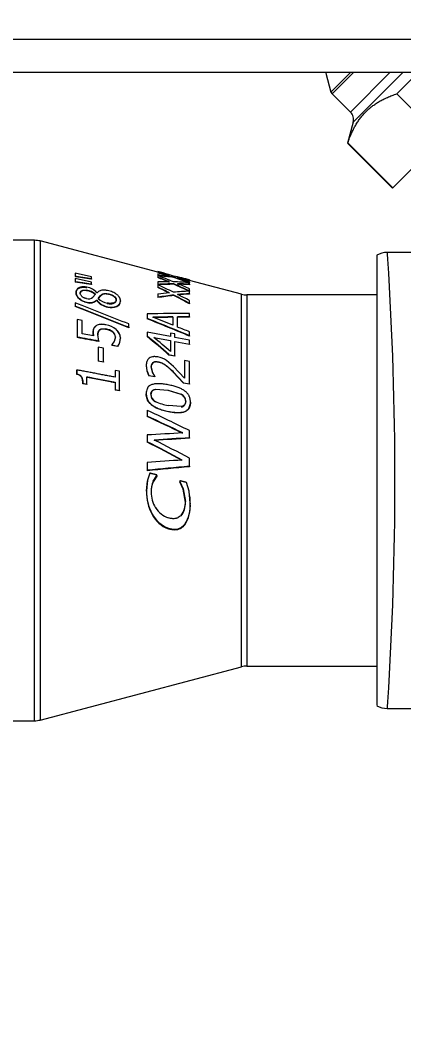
# Model space of a CAD drawing. Header units: millimetres. Extents: x 113490 to 142599, y -20467 to 115.
# Drawn here: x 138211.4 to 138247.5, y -7500 to -7404.6 of the extents above; entities that cross this region are included whole.
import ezdxf

# ---------------------------------------------------------------- set-up
doc = ezdxf.new("R2010")
doc.units = ezdxf.units.MM
doc.layers.add('DV2_0', color=7, linetype='Continuous')
doc.styles.get("Standard").update_dxf_attribs({"font": 'msyh.ttf'})
doc.dimstyles.new('ISO-25', dxfattribs={"dimtxt": 2.5, "dimasz": 2.5, "dimexe": 1.25, "dimexo": 0.625, "dimtad": 1, "dimtxsty": 'Standard', "dimcen": 2.5, "dimadec": 0, "dimazin": 0, "dimtfac": 1, "dimtmove": 0, "dimatfit": 3, "dimfxl": 1, "dimarcsym": 0})

# ---------------------------------------------------------------- blocks, each defined once
blk = doc.blocks.new('*D16')
at = {"color": 0, "lineweight": -2}
for p, q in [((137075.037, -7126.863), (137075.037, -8732.78)), ((139355.037, -7126.863), (139355.037, -8732.78)), ((137135.037, -8702.78), (139295.037, -8702.78))]:
    blk.add_line(p, q, dxfattribs=at)
at = {"color": 0}
for points in [[(137135.037, -8692.78), (137135.037, -8712.78), (137075.037, -8702.78)], [(139295.037, -8692.78), (139295.037, -8712.78), (139355.037, -8702.78)]]:
    blk.add_solid(points, dxfattribs=at)
at = {"layer": 'Defpoints', "color": 0}
for p in [(137075.037, -7125.863), (139355.037, -7125.863), (139355.037, -8702.78)]:
    blk.add_point(p, dxfattribs=at)
at = {"color": 0, "insert": (138215.037, -8656.941), "char_height": 50, "attachment_point": 5}
blk.add_mtext('2270', dxfattribs=at)

msp = doc.modelspace()

# ---------------------------------------------------------------- linework, layer by layer
at = {"layer": 'DV2_0', "color": 7, "linetype": 'Continuous', "lineweight": 15}
for p, q in [((137216.027, -7406.37), (139214.027, -7406.37)), ((137773.252, -7409.47), (138305.252, -7409.47)), ((138240.304, -7409.47), (138240.204, -7409.569)), ((138240.204, -7409.569), (138240.683, -7411.354)), ((138240.683, -7411.354), (138242.567, -7409.47)), ((138240.79, -7411.508), (138242.828, -7409.47)), ((138246.901, -7411.498), (138248.233, -7410.166)), ((138240.683, -7411.354), (138240.79, -7411.508)), ((138240.79, -7411.508), (138242.514, -7413.231)), ((138251.144, -7415.741), (138246.901, -7411.498)), ((138242.773, -7414.197), (138242.25, -7416.149)), ((138251.144, -7415.741), (138246.521, -7420.365)), ((138242.278, -7416.121), (138242.25, -7416.149)), ((138242.25, -7416.149), (138246.493, -7420.392)), ((138246.521, -7420.365), (138242.278, -7416.121)), ((138246.493, -7420.392), (138246.521, -7420.365)), ((138212.74, -7425.32), (138187.999, -7425.32)), ((138224.343, -7428.316), (138213.25, -7425.386)), ((138249.947, -7426.47), (138245.965, -7426.47)), ((138218.117, -7428.777), (138216.561, -7428.418)), ((138216.561, -7428.418), (138216.561, -7428.698)), ((138216.561, -7428.698), (138216.561, -7428.736)), ((138216.561, -7428.909), (138216.561, -7429.211)), ((138218.117, -7429.267), (138216.561, -7428.909)), ((138216.561, -7429.211), (138216.561, -7429.248)), ((138218.117, -7428.943), (138218.117, -7428.777)), ((138218.117, -7428.943), (138218.117, -7428.982)), ((138224.343, -7428.265), (138224.343, -7428.267)), ((138224.343, -7428.267), (138224.343, -7428.296)), ((138224.343, -7428.296), (138224.343, -7428.345)), ((138224.343, -7428.497), (138224.343, -7428.629)), ((138224.343, -7428.629), (138224.343, -7428.643)), ((138224.343, -7428.643), (138224.343, -7428.789)), ((138224.343, -7428.789), (138224.343, -7428.832)), ((138225.857, -7428.782), (138225.857, -7428.829)), ((138227.345, -7429.057), (138226.959, -7428.955)), ((138227.345, -7429.061), (138227.345, -7429.112)), ((138232.248, -7430.403), (138227.345, -7429.108)), ((138227.345, -7429.31), (138227.345, -7429.206)), ((138218.117, -7429.448), (138218.117, -7429.267)), ((138218.117, -7429.448), (138218.117, -7429.485)), ((138224.343, -7429.249), (138224.343, -7429.477)), ((138224.343, -7429.477), (138224.343, -7429.501)), ((138224.343, -7429.501), (138224.343, -7429.73)), ((138224.343, -7429.73), (138224.343, -7429.769)), ((138225.857, -7429.428), (138225.857, -7429.47)), ((138227.345, -7429.31), (138227.345, -7429.321)), ((138227.345, -7429.462), (138227.345, -7429.321)), ((138227.345, -7429.462), (138227.345, -7429.505)), ((138227.345, -7430.096), (138227.345, -7429.895)), ((138227.345, -7430.096), (138227.345, -7430.115)), ((138227.345, -7430.353), (138227.345, -7430.115)), ((138216.649, -7430.233), (138216.649, -7430.27)), ((138218.474, -7430.413), (138218.224, -7430.697)), ((138218.587, -7430.969), (138218.603, -7430.972)), ((138218.587, -7430.969), (138218.587, -7431.005)), ((138218.603, -7431.008), (138218.587, -7431.005)), ((138218.603, -7430.972), (138218.603, -7431.008)), ((138218.626, -7430.263), (138218.61, -7430.26)), ((138218.74, -7430.805), (138218.989, -7430.508)), ((138218.989, -7430.545), (138218.74, -7430.841)), ((138218.989, -7430.508), (138218.989, -7430.545)), ((138220.83, -7431.017), (138220.83, -7431.054)), ((138224.343, -7430.384), (138224.343, -7430.687)), ((138224.343, -7430.687), (138224.343, -7430.725)), ((138225.857, -7430.489), (138225.857, -7430.527)), ((138227.345, -7430.353), (138227.345, -7430.393)), ((138227.345, -7431.272), (138227.345, -7430.996)), ((138244.999, -7430.47), (138232.759, -7430.47)), ((138216.561, -7431.232), (138216.561, -7431.532)), ((138216.561, -7431.532), (138216.561, -7431.568)), ((138227.345, -7431.272), (138227.345, -7431.309)), ((138217.21, -7432.888), (138216.74, -7432.802)), ((138216.74, -7432.802), (138216.74, -7434.45)), ((138217.21, -7434.136), (138217.21, -7432.888)), ((138223.345, -7432.264), (138223.345, -7432.68)), ((138223.345, -7432.68), (138223.345, -7432.716)), ((138225.773, -7432.544), (138225.773, -7433.325)), ((138226.227, -7433.505), (138226.227, -7432.54)), ((138227.345, -7432.533), (138227.345, -7432.209)), ((138227.345, -7432.533), (138227.345, -7432.569)), ((138218.889, -7433.743), (138218.889, -7433.779)), ((138220.117, -7433.952), (138220.117, -7433.988)), ((138221.608, -7433.526), (138221.608, -7433.208)), ((138221.608, -7433.526), (138221.608, -7433.562)), ((138227.345, -7434.32), (138227.345, -7433.953)), ((138216.74, -7434.45), (138216.74, -7434.486)), ((138218.276, -7434.333), (138217.21, -7434.136)), ((138218.254, -7434.051), (138218.254, -7434.087)), ((138218.254, -7434.051), (138218.277, -7434.333)), ((138218.274, -7434.332), (138218.254, -7434.087)), ((138218.801, -7434.831), (138218.704, -7434.2)), ((138218.801, -7434.831), (138218.801, -7434.868)), ((138220.244, -7434.86), (138220.03, -7435.159)), ((138220.36, -7434.43), (138220.244, -7434.86)), ((138220.824, -7434.523), (138220.824, -7434.559)), ((138225.54, -7434.401), (138223.345, -7433.996)), ((138223.345, -7433.996), (138223.345, -7434.353)), ((138223.345, -7434.353), (138223.345, -7434.389)), ((138223.977, -7434.486), (138225.54, -7434.774)), ((138225.54, -7434.81), (138223.977, -7434.522)), ((138225.971, -7434.144), (138225.54, -7434.064)), ((138225.54, -7434.064), (138225.54, -7434.401)), ((138225.54, -7434.774), (138225.54, -7435.792)), ((138225.971, -7434.48), (138225.971, -7434.144)), ((138227.345, -7434.733), (138225.971, -7434.48)), ((138225.971, -7434.853), (138227.345, -7435.106)), ((138225.971, -7436.205), (138225.971, -7434.853)), ((138227.345, -7435.142), (138225.971, -7434.889)), ((138227.345, -7434.32), (138227.345, -7434.357)), ((138227.345, -7435.106), (138227.345, -7434.733)), ((138219.232, -7435.503), (138218.746, -7435.413)), ((138218.746, -7435.413), (138218.746, -7436.683)), ((138219.232, -7436.774), (138219.232, -7435.503)), ((138220.03, -7435.159), (138220.03, -7435.19)), ((138220.03, -7435.19), (138220.597, -7435.295)), ((138220.03, -7435.19), (138220.03, -7435.226)), ((138220.597, -7435.331), (138220.03, -7435.226)), ((138220.597, -7435.295), (138220.597, -7435.331)), ((138227.345, -7435.106), (138227.345, -7435.142)), ((138218.746, -7436.683), (138219.232, -7436.774)), ((138218.746, -7436.683), (138218.746, -7436.72)), ((138219.232, -7436.811), (138218.746, -7436.72)), ((138219.232, -7436.774), (138219.232, -7436.811)), ((138225.844, -7437.213), (138225.16, -7436.64)), ((138225.407, -7436.1), (138225.407, -7436.136)), ((138225.407, -7436.1), (138225.971, -7436.205)), ((138225.971, -7436.241), (138225.407, -7436.136)), ((138225.971, -7436.205), (138225.971, -7436.241)), ((138227.345, -7436.741), (138226.882, -7436.655)), ((138226.882, -7436.655), (138226.882, -7438.323)), ((138227.345, -7438.863), (138227.345, -7436.741)), ((138216.727, -7437.54), (138216.727, -7437.921)), ((138216.727, -7437.959), (138216.727, -7437.578)), ((138220.74, -7437.664), (138220.331, -7437.587)), ((138220.331, -7437.587), (138220.331, -7438.23)), ((138220.74, -7439.482), (138220.74, -7437.664)), ((138223.261, -7437.112), (138223.261, -7437.149)), ((138223.851, -7437.749), (138223.724, -7437.232)), ((138223.724, -7437.269), (138223.851, -7437.787)), ((138224.071, -7438.137), (138223.851, -7437.749)), ((138225.815, -7437.715), (138226.778, -7438.755)), ((138226.778, -7438.792), (138225.815, -7437.752)), ((138226.882, -7438.323), (138225.844, -7437.213)), ((138216.727, -7437.921), (138216.727, -7437.959)), ((138217.65, -7438.878), (138217.65, -7438.192)), ((138220.331, -7438.71), (138220.331, -7439.402)), ((138223.501, -7438.054), (138224.071, -7438.163)), ((138223.501, -7438.054), (138223.501, -7438.092)), ((138224.071, -7438.2), (138223.501, -7438.092)), ((138224.071, -7438.163), (138224.071, -7438.137)), ((138224.071, -7438.163), (138224.071, -7438.2)), ((138217.284, -7438.807), (138217.65, -7438.878)), ((138217.284, -7438.807), (138217.284, -7438.845)), ((138217.65, -7438.917), (138217.284, -7438.845)), ((138217.65, -7438.878), (138217.65, -7438.917)), ((138220.331, -7439.402), (138220.74, -7439.482)), ((138220.331, -7439.402), (138220.331, -7439.441)), ((138220.74, -7439.521), (138220.331, -7439.441)), ((138220.74, -7439.482), (138220.74, -7439.521)), ((138224.123, -7439.36), (138225.345, -7439.459)), ((138225.345, -7439.459), (138226.564, -7439.831)), ((138226.564, -7439.87), (138225.345, -7439.497)), ((138226.778, -7438.755), (138227.345, -7438.863)), ((138226.778, -7438.755), (138226.778, -7438.792)), ((138227.345, -7438.9), (138226.778, -7438.792)), ((138227.345, -7438.863), (138227.345, -7438.9)), ((138223.264, -7439.755), (138223.264, -7439.794)), ((138226.564, -7439.831), (138226.564, -7439.87)), ((138227.429, -7440.574), (138227.429, -7440.613)), ((138223.345, -7441.353), (138223.345, -7441.903)), ((138226.554, -7440.999), (138225.348, -7440.896)), ((138223.345, -7441.903), (138223.345, -7441.943)), ((138227.345, -7443.941), (138227.345, -7443.264)), ((138223.345, -7443.677), (138223.345, -7444.308)), ((138223.345, -7444.308), (138223.345, -7444.351)), ((138227.345, -7443.941), (138227.345, -7443.983)), ((138223.345, -7446.282), (138223.345, -7447)), ((138227.345, -7446.626), (138227.345, -7445.87)), ((138223.345, -7447), (138223.345, -7447.048)), ((138223.611, -7447.283), (138223.377, -7447.953)), ((138227.345, -7446.626), (138227.345, -7446.674)), ((138223.377, -7447.953), (138223.274, -7448.93)), ((138223.274, -7448.983), (138223.377, -7448.003)), ((138223.919, -7448.038), (138224.253, -7447.5)), ((138224.253, -7447.549), (138223.919, -7448.088)), ((138224.253, -7447.5), (138224.253, -7447.443)), ((138224.253, -7447.5), (138224.253, -7447.549)), ((138226.437, -7447.997), (138226.437, -7448.052)), ((138226.437, -7448.052), (138226.758, -7448.742)), ((138226.437, -7448.052), (138226.437, -7448.102)), ((138226.758, -7448.794), (138226.437, -7448.102)), ((138227.3, -7448.987), (138227.073, -7448.162)), ((138223.274, -7448.93), (138223.274, -7448.983)), ((138226.758, -7448.742), (138226.956, -7449.96)), ((138226.758, -7448.742), (138226.758, -7448.794)), ((138226.956, -7450.016), (138226.758, -7448.794)), ((138227.416, -7450.103), (138227.3, -7448.987)), ((138227.416, -7450.103), (138227.416, -7450.16)), ((138223.825, -7451.105), (138223.825, -7451.166)), ((138226.891, -7452.084), (138226.891, -7452.15)), ((138213.25, -7470.553), (138232.248, -7465.536)), ((138232.759, -7465.47), (138244.999, -7465.47)), ((138245.965, -7469.47), (138253.763, -7469.47)), ((138187.999, -7470.62), (138212.74, -7470.62))]:
    msp.add_line(p, q, dxfattribs=at)
at = {"layer": 'DV2_0', "color": 7, "linetype": 'Continuous', "lineweight": 20}
for p, q in [((138242.514, -7413.231), (138246.276, -7409.47)), ((138242.773, -7414.197), (138247.501, -7409.47)), ((138212.74, -7470.62), (138212.74, -7425.32)), ((138213.25, -7425.386), (138213.25, -7470.553)), ((138217.673, -7430.036), (138217.673, -7430.073)), ((138219.676, -7430.372), (138219.676, -7430.409)), ((138232.248, -7465.536), (138232.248, -7430.403)), ((138232.759, -7430.47), (138232.759, -7465.47)), ((138217.702, -7431.162), (138217.702, -7431.198)), ((138219.634, -7431.582), (138219.634, -7431.618)), ((138220.487, -7431.527), (138220.487, -7431.563)), ((138219.466, -7433.682), (138219.466, -7433.718)), ((138224.389, -7436.775), (138224.389, -7436.812)), ((138223.886, -7436.847), (138223.886, -7436.884)), ((138225.815, -7437.715), (138225.815, -7437.752)), ((138224.123, -7439.36), (138224.123, -7439.398)), ((138225.345, -7439.459), (138225.345, -7439.497)), ((138225.348, -7441.453), (138225.348, -7441.493)), ((138223.919, -7448.038), (138223.919, -7448.088)), ((138225.348, -7452.463), (138225.348, -7452.53))]:
    msp.add_line(p, q, dxfattribs=at)
at = {"layer": 'DV2_0', "color": 7, "linetype": 'Continuous', "lineweight": 15}
for centre, radius, start, end in [((138241.807, -7413.938), 1, 345, 45), ((138212.74, -7427.32), 2, 75.20583, 90), ((138246.003, -7428.482), 2.013, 90.08036, 119.9254), ((137920.738, -7447.97), 325.973, 3.66854, 3.78177), ((138217.417, -7431.321), 1.597, 41.64001, 80.99098), ((138217.477, -7431.49), 1.467, 47.19274, 82.30775), ((138217.48, -7431.52), 1.46, 47.10905, 82.40701), ((138217.816, -7430.195), 0.647, 254.31677, 309.18749), ((138217.965, -7430.241), 0.958, 254.09617, 310.5249), ((138217.965, -7430.279), 0.957, 254.04553, 310.55672), ((138219.877, -7429.995), 1.605, 217.48459, 261.29813), ((138219.881, -7430.024), 1.613, 217.60154, 261.19433), ((138219.824, -7429.731), 1.526, 224.7194, 261.39396), ((138220.287, -7431.021), 0.544, 291.58899, 0.43244), ((138220.291, -7431.06), 0.54, 291.29656, 0.69371), ((138232.759, -7428.47), 2, 255.20583, 270), ((138219.969, -7430.139), 1.481, 256.933, 290.46367), ((138219.97, -7430.195), 1.463, 256.71163, 290.67295), ((138219.263, -7435.091), 1.424, 53.1187, 81.7998), ((138219.265, -7435.122), 1.418, 53.05857, 81.85839), ((138219.138, -7435.315), 2.054, 50.94803, 80.72276), ((138219.739, -7434.446), 0.622, 1.48703, 52.49285), ((138219.775, -7434.538), 1.049, 0.85583, 51.24863), ((138219.771, -7434.577), 1.053, 0.96815, 51.1326), ((130032.267, -51653.718), 44970.315, 79.511215, 79.5138862), ((130091.778, -51331.18), 44642.298, 79.5109508, 79.5136417), ((138219.739, -7434.482), 0.621, 1.44548, 52.52977), ((138219.433, -7434.533), 1.391, 326.8085, 0.44715), ((138219.412, -7434.564), 1.412, 327.0642, 0.1979), ((138223.987, -7438.422), 2.134, 56.6339, 79.93512), ((138225.668, -7437.001), 2.409, 182.63825, 205.92341), ((138225.72, -7437.025), 2.463, 182.88256, 205.66597), ((138224.185, -7437.199), 0.462, 130.28781, 184.10814), ((138224.187, -7437.237), 0.464, 130.42318, 183.99118), ((138224.455, -7439.841), 0.746, 180.09081, 244.18258), ((138225.922, -7436.938), 3.999, 243.3646, 261.74737), ((138226.269, -7440.484), 0.716, 359.77707, 65.70243), ((138142.654, -7615.391), 191.833, 63.80163, 65.12571), ((138142.986, -7616.771), 192.449, 64.21522, 65.31942), ((138143.435, -7615.684), 191.237, 64.18918, 65.30058), ((138162.187, -7565.545), 135.789, 61.65313, 63.23143), ((138162.61, -7564.593), 134.71, 61.60968, 63.20116), ((138161.94, -7568.748), 139.2, 61.97437, 63.51131), ((138226.247, -7449.002), 2.52, 157.49642, 181.26353), ((138226.259, -7449.055), 2.532, 157.55236, 181.26372), ((138227.706, -7448.965), 4.432, 179.55251, 208.87821), ((138227.734, -7449.018), 4.46, 179.54928, 208.78682), ((138226.628, -7449.042), 2.9, 180.31149, 210.90324), ((138222.752, -7450.08), 4.665, 359.01908, 12.88061), ((138225.015, -7450.065), 1.944, 322.51308, 3.0863), ((138225.006, -7450.123), 1.953, 322.59825, 3.13048), ((138224.192, -7450.308), 3.231, 326.66424, 3.64028), ((138224.118, -7450.354), 3.304, 327.0736, 3.35707), ((138226.311, -7449.849), 2.786, 206.81227, 249.78219), ((138226.04, -7449.375), 2.225, 211.30174, 251.879), ((138226.316, -7449.917), 2.787, 206.62463, 249.67742), ((138232.759, -7467.47), 2, 90, 104.79417), ((138246.003, -7467.457), 2.013, 240.0746, 269.91964), ((137920.738, -7447.97), 325.973, 356.21823, 356.33159), ((138212.74, -7468.62), 2, 270, 284.79417)]:
    msp.add_arc(centre, radius, start, end, dxfattribs=at)
at = {"layer": 'DV2_0', "color": 7, "linetype": 'Continuous', "lineweight": 20}
msp.add_arc((137920.738, -7447.97), 325.973, 356.33159, 3.66854, dxfattribs=at)
at = {"layer": 'DV2_0', "color": 7, "linetype": 'Continuous', "lineweight": 15}
for centre, major_axis, ratio, start_param, end_param in [((138187.013, -7456.188), (42.605, 24.453), 0.34191, 0.29493, 0.342149), ((138235.104, -7443.396), (-23.662, 14.036), 0.347469, -0.973339, -0.905934), ((138234.147, -7443.088), (-25.35, 14.067), 0.335967, -1.042957, -0.996495), ((138234.184, -7443.106), (-25.259, 14.017), 0.335967, -1.040144, -0.993463), ((138187.682, -7456.537), (44.56, 24.022), 0.330668, 0.406852, 0.450297), ((138191.72, -7455.843), (40.813, 23.425), 0.34191, 0.41427, 0.475341), ((138230.551, -7443.07), (-25.349, 15.036), 0.347469, -1.183893, -1.125327), ((138191.755, -7455.826), (40.726, 23.374), 0.34191, 0.412635, 0.473963), ((138229.273, -7442.721), (-27.256, 15.125), 0.335967, -1.248572, -1.207724), ((138229.31, -7442.739), (-27.165, 15.075), 0.335967, -1.246761, -1.205764), ((138190.582, -7455.935), (41.297, 23.666), 0.341651, 0.314842, 0.384757), ((138234.146, -7443.337), (-23.968, 14.253), 0.347882, -1.085213, -1.021297), ((138234.179, -7443.353), (-23.883, 14.203), 0.347882, -1.082799, -1.018603), ((138188.364, -7456.521), (44.485, 23.85), 0.329643, 0.354916, 0.402415), ((138234.986, -7443.152), (-25.021, 13.885), 0.335976, -1.08154, -1.034714), ((138188.404, -7456.503), (44.391, 23.8), 0.329643, 0.352998, 0.400738), ((138192.707, -7456.151), (42.548, 22.937), 0.330668, 0.534338, 0.573136), ((138196.427, -7455.497), (39.022, 22.396), 0.34191, 0.543823, 0.598793), ((138196.461, -7455.48), (38.934, 22.346), 0.34191, 0.542642, 0.597798), ((138225.999, -7442.744), (-27.036, 16.037), 0.347469, -1.361237, -1.307537), ((138224.4, -7442.354), (-29.163, 16.183), 0.335967, -1.422291, -1.384586), ((138224.436, -7442.372), (-29.072, 16.132), 0.335967, -1.421157, -1.383335), ((138195.296, -7455.589), (39.5, 22.637), 0.341651, 0.456394, 0.516486), ((138200.01, -7455.242), (37.704, 21.608), 0.341651, 0.585847, 0.640663), ((138229.605, -7443.012), (-25.647, 15.251), 0.347882, -1.280394, -1.223199), ((138229.638, -7443.028), (-25.563, 15.201), 0.347882, -1.278855, -1.221461), ((138230.113, -7442.785), (-26.927, 14.943), 0.335976, -1.285244, -1.24375), ((138193.419, -7456.13), (42.452, 22.76), 0.329643, 0.489999, 0.531331), ((138193.458, -7456.112), (42.358, 22.71), 0.329643, 0.488629, 0.530118), ((138197.732, -7455.764), (40.536, 21.852), 0.330668, 0.655516, 0.691669), ((138201.133, -7455.151), (37.231, 21.368), 0.34191, 0.667275, 0.718759), ((138201.168, -7455.135), (37.143, 21.318), 0.34191, 0.666453, 0.71809), ((138225.064, -7442.687), (-27.326, 16.25), 0.347882, -1.448628, -1.395222), ((138225.097, -7442.704), (-27.242, 16.2), 0.347882, -1.447707, -1.394139), ((138198.474, -7455.739), (40.419, 21.67), 0.329643, 0.6157, 0.653661), ((138198.513, -7455.721), (40.324, 21.619), 0.329643, 0.614727, 0.65281), ((138225.239, -7442.418), (-28.833, 16.001), 0.335976, -1.458317, -1.419801), ((138026.458, -7404.055), (231.927, -52.207), 0.108071, 0.595652, 0.634706), ((138014.921, -7402.005), (242.754, -54.398), 0.10648, 0.576413, 0.614826), ((138015.452, -7402.123), (242.132, -54.258), 0.10648, 0.576431, 0.614939), ((138082.799, -7480.025), (169.245, 41.734), 0.137889, 0.514004, 0.557787), ((138118.571, -7421.219), (141.236, -34.827), 0.137889, 0.726399, 0.769624), ((138118.883, -7421.295), (140.839, -34.729), 0.137889, 0.72646, 0.769801), ((138067.391, -7483.184), (185.944, 44.599), 0.129211, 0.521236, 0.540242), ((138103.477, -7418.086), (157.797, -37.63), 0.127369, 0.714974, 0.733627), ((138067.747, -7483.1), (185.501, 44.493), 0.129211, 0.521017, 0.540075), ((138055.82, -7485.411), (197.713, 46.772), 0.12478, 0.491804, 0.503047), ((138056.204, -7485.322), (197.242, 46.66), 0.12478, 0.491547, 0.502821), ((138098.044, -7417.03), (163.378, -38.649), 0.12478, 0.687734, 0.698839), ((138215.088, -7443.139), (24.391, -19.502), 0.385035, 1.453216, 1.539984), ((138215.108, -7443.151), (24.328, -19.452), 0.385035, 1.452934, 1.539932), ((138215.614, -7443.13), (24.462, -19.34), 0.384077, 1.466879, 1.532341), ((138031.329, -8349.852), (1202.339, 401.872), 0.678116, 1.188764, 1.19152), ((138050.868, -8298.272), (1130.224, 386.577), 0.677321, 1.190437, 1.193331), ((138050.883, -8299.545), (1131.789, 387.184), 0.677354, 1.190613, 1.193503), ((137995.485, -8664.801), (1617.01, 546.751), 0.677658, 1.205743, 1.207761), ((138064.738, -8404.184), (1263.258, 449.94), 0.675693, 1.209148, 1.21225), ((138064.757, -8406.524), (1266.305, 451.048), 0.675703, 1.209451, 1.212546)]:
    msp.add_ellipse(centre, major_axis=major_axis, ratio=ratio, start_param=start_param, end_param=end_param, dxfattribs=at)
msp.add_rational_spline([(138242.278, -7416.121), (138243.426, -7412.646), (138246.901, -7411.498)], [1.05263157895, 1.16959064327, 1.05263157895], degree=2, dxfattribs=at)
for points, knots in [([(138244.999, -7426.738), (138244.999, -7426.742), (138244.999, -7426.749), (138244.999, -7426.774), (138244.999, -7426.81), (138244.999, -7426.859), (138244.999, -7426.921), (138244.999, -7426.997), (138244.999, -7427.088), (138244.999, -7427.196), (138245, -7427.32), (138245, -7427.463), (138245, -7427.624), (138244.999, -7427.805), (138244.999, -7428.007), (138244.999, -7428.231), (138244.999, -7428.655), (138244.999, -7429.354), (138244.999, -7430.44), (138245, -7431.695), (138245, -7433.487), (138245, -7435.911), (138245.001, -7438.983), (138245.001, -7442.07), (138245, -7445.071), (138244.999, -7448), (138245.001, -7450.939), (138245.001, -7453.967), (138245, -7457.048), (138244.999, -7460.086), (138244.999, -7462.456), (138245, -7464.208), (138245, -7465.45), (138244.999, -7466.558), (138244.999, -7467.332), (138245, -7467.849), (138245, -7468.175), (138245, -7468.451), (138245, -7468.68), (138245, -7468.864), (138245, -7469.007), (138244.999, -7469.109), (138244.999, -7469.176), (138244.999, -7469.193), (138244.999, -7469.201)], [0, 0, 0, 0, 0.00694, 0.014082, 0.021427, 0.028974, 0.036724, 0.044674, 0.052826, 0.061178, 0.06973, 0.078482, 0.087431, 0.096579, 0.105923, 0.115464, 0.125201, 0.156235, 0.18741, 0.218726, 0.250175, 0.30705, 0.360416, 0.410338, 0.456885, 0.500151, 0.544355, 0.591377, 0.6413, 0.694185, 0.750098, 0.780151, 0.810989, 0.84261, 0.875016, 0.890317, 0.905268, 0.919869, 0.934118, 0.948011, 0.961547, 0.974725, 0.987543, 1, 1, 1, 1]), ([(138217.667, -7429.744), (138217.555, -7429.723), (138217.447, -7429.71), (138217.242, -7429.709), (138217.151, -7429.719), (138217.008, -7429.755), (138216.959, -7429.774), (138216.824, -7429.839), (138216.754, -7429.902), (138216.666, -7430.055), (138216.649, -7430.141), (138216.649, -7430.233)], [0, 0, 0, 0, 0.153068, 0.153068, 0.301749, 0.301749, 0.411841, 0.411841, 0.709244, 0.709244, 1, 1, 1, 1]), ([(138216.649, -7430.27), (138216.65, -7430.244), (138216.651, -7430.194), (138216.665, -7430.124), (138216.686, -7430.06), (138216.717, -7430.001), (138216.756, -7429.948), (138216.804, -7429.902), (138216.861, -7429.86), (138216.927, -7429.825), (138217.018, -7429.789), (138217.14, -7429.758), (138217.301, -7429.744), (138217.478, -7429.75), (138217.603, -7429.77), (138217.667, -7429.781)], [0, 0, 0, 0, 0.072455, 0.141966, 0.208915, 0.273731, 0.336888, 0.3989, 0.460312, 0.521685, 0.583581, 0.688274, 0.790131, 0.892847, 1, 1, 1, 1]), ([(138217.044, -7430.309), (138217.045, -7430.291), (138217.046, -7430.256), (138217.059, -7430.208), (138217.078, -7430.165), (138217.106, -7430.127), (138217.148, -7430.09), (138217.211, -7430.055), (138217.318, -7430.022), (138217.472, -7430.006), (138217.605, -7430.026), (138217.673, -7430.036)], [0, 0, 0, 0, 0.086743, 0.168806, 0.247017, 0.322329, 0.395813, 0.50584, 0.619445, 0.806101, 1, 1, 1, 1]), ([(138217.673, -7430.073), (138217.645, -7430.068), (138217.59, -7430.058), (138217.511, -7430.051), (138217.436, -7430.05), (138217.365, -7430.055), (138217.289, -7430.068), (138217.211, -7430.092), (138217.125, -7430.14), (138217.056, -7430.222), (138217.048, -7430.303), (138217.044, -7430.346)], [0, 0, 0, 0, 0.079793, 0.156781, 0.232035, 0.306707, 0.381978, 0.495079, 0.604659, 0.791785, 1, 1, 1, 1]), ([(138219.625, -7430.061), (138219.588, -7430.055), (138219.518, -7430.042), (138219.415, -7430.029), (138219.318, -7430.022), (138219.197, -7430.02), (138219.055, -7430.032), (138218.895, -7430.077), (138218.747, -7430.152), (138218.668, -7430.225), (138218.626, -7430.263)], [0, 0, 0, 0, 0.081727, 0.159757, 0.234647, 0.307028, 0.45074, 0.601726, 0.790183, 1, 1, 1, 1]), ([(138220.83, -7431.017), (138220.83, -7430.993), (138220.828, -7430.946), (138220.815, -7430.876), (138220.793, -7430.807), (138220.762, -7430.739), (138220.723, -7430.673), (138220.675, -7430.608), (138220.612, -7430.538), (138220.533, -7430.464), (138220.446, -7430.396), (138220.364, -7430.341), (138220.255, -7430.275), (138220.092, -7430.195), (138219.863, -7430.113), (138219.706, -7430.079), (138219.625, -7430.061)], [0, 0, 0, 0, 0.062495, 0.122731, 0.181092, 0.237998, 0.293899, 0.349269, 0.404595, 0.476454, 0.548944, 0.595173, 0.640071, 0.756392, 0.874515, 1, 1, 1, 1]), ([(138216.649, -7430.233), (138216.65, -7430.259), (138216.651, -7430.309), (138216.666, -7430.385), (138216.69, -7430.46), (138216.723, -7430.534), (138216.782, -7430.632), (138216.882, -7430.755), (138217.031, -7430.882), (138217.189, -7430.985), (138217.349, -7431.062), (138217.522, -7431.123), (138217.641, -7431.149), (138217.702, -7431.162)], [0, 0, 0, 0, 0.072473, 0.141854, 0.208629, 0.273342, 0.336595, 0.467378, 0.598413, 0.697978, 0.795762, 0.89532, 1, 1, 1, 1]), ([(138217.702, -7431.198), (138217.664, -7431.191), (138217.59, -7431.176), (138217.481, -7431.144), (138217.376, -7431.107), (138217.277, -7431.064), (138217.182, -7431.014), (138217.093, -7430.959), (138217.008, -7430.897), (138216.907, -7430.811), (138216.801, -7430.698), (138216.712, -7430.557), (138216.658, -7430.412), (138216.652, -7430.318), (138216.649, -7430.27)], [0, 0, 0, 0, 0.065028, 0.127648, 0.188572, 0.248575, 0.308472, 0.369087, 0.431219, 0.495613, 0.615755, 0.736894, 0.863637, 1, 1, 1, 1]), ([(138217.641, -7430.818), (138217.612, -7430.812), (138217.556, -7430.801), (138217.476, -7430.777), (138217.401, -7430.748), (138217.332, -7430.714), (138217.258, -7430.668), (138217.183, -7430.608), (138217.108, -7430.523), (138217.053, -7430.419), (138217.047, -7430.347), (138217.044, -7430.309)], [0, 0, 0, 0, 0.08759, 0.169863, 0.248208, 0.324233, 0.399702, 0.517908, 0.640163, 0.811271, 1, 1, 1, 1]), ([(138218.989, -7430.508), (138219.011, -7430.49), (138219.051, -7430.457), (138219.117, -7430.414), (138219.182, -7430.382), (138219.257, -7430.356), (138219.354, -7430.341), (138219.465, -7430.343), (138219.574, -7430.354), (138219.641, -7430.366), (138219.676, -7430.372)], [0, 0, 0, 0, 0.147802, 0.27875, 0.393689, 0.493851, 0.630087, 0.776003, 0.88336, 1, 1, 1, 1]), ([(138219.676, -7430.409), (138219.641, -7430.403), (138219.574, -7430.391), (138219.477, -7430.381), (138219.379, -7430.378), (138219.288, -7430.386), (138219.189, -7430.414), (138219.089, -7430.465), (138219.025, -7430.517), (138218.989, -7430.545)], [0, 0, 0, 0, 0.117336, 0.225255, 0.32514, 0.460943, 0.567176, 0.760697, 1, 1, 1, 1]), ([(138220.432, -7430.938), (138220.431, -7430.956), (138220.429, -7430.991), (138220.414, -7431.04), (138220.39, -7431.085), (138220.356, -7431.126), (138220.312, -7431.162), (138220.243, -7431.202), (138220.143, -7431.24), (138219.993, -7431.268), (138219.808, -7431.272), (138219.668, -7431.251), (138219.595, -7431.24)], [0, 0, 0, 0, 0.071564, 0.140707, 0.208364, 0.275531, 0.343224, 0.412434, 0.541636, 0.670143, 0.829378, 1, 1, 1, 1]), ([(138219.595, -7431.276), (138219.631, -7431.282), (138219.701, -7431.294), (138219.804, -7431.304), (138219.9, -7431.306), (138219.99, -7431.302), (138220.075, -7431.29), (138220.173, -7431.266), (138220.275, -7431.225), (138220.365, -7431.159), (138220.422, -7431.075), (138220.428, -7431.009), (138220.432, -7430.975)], [0, 0, 0, 0, 0.084453, 0.165384, 0.243638, 0.320145, 0.395894, 0.4719, 0.605468, 0.733497, 0.863877, 1, 1, 1, 1]), ([(138219.676, -7430.372), (138219.713, -7430.38), (138219.785, -7430.394), (138219.889, -7430.423), (138219.985, -7430.457), (138220.073, -7430.495), (138220.153, -7430.538), (138220.273, -7430.618), (138220.408, -7430.758), (138220.424, -7430.876), (138220.432, -7430.938)], [0, 0, 0, 0, 0.094986, 0.183596, 0.267048, 0.346787, 0.424464, 0.501851, 0.738293, 1, 1, 1, 1]), ([(138220.432, -7430.975), (138220.432, -7430.931), (138220.424, -7430.886), (138220.406, -7430.841), (138220.399, -7430.825), (138220.391, -7430.808), (138220.382, -7430.792), (138220.365, -7430.763), (138220.343, -7430.733), (138220.316, -7430.705), (138220.295, -7430.682), (138220.271, -7430.661), (138220.245, -7430.64), (138220.239, -7430.636), (138220.234, -7430.632), (138220.229, -7430.628), (138220.213, -7430.616), (138220.196, -7430.604), (138220.179, -7430.593), (138220.169, -7430.586), (138220.159, -7430.58), (138220.148, -7430.574), (138220.089, -7430.538), (138220.024, -7430.509), (138219.955, -7430.484), (138219.865, -7430.451), (138219.77, -7430.427), (138219.676, -7430.409)], [0, 0, 0, 0, 0.189892, 0.189892, 0.189892, 0.257169, 0.257169, 0.257169, 0.380393, 0.380393, 0.380393, 0.476474, 0.476474, 0.476474, 0.494811, 0.494811, 0.494811, 0.550667, 0.550667, 0.550667, 0.582817, 0.582817, 0.582817, 0.762943, 0.762943, 0.762943, 1, 1, 1, 1]), ([(138218.503, -7433.408), (138218.484, -7433.423), (138218.447, -7433.453), (138218.399, -7433.503), (138218.345, -7433.573), (138218.301, -7433.665), (138218.272, -7433.784), (138218.256, -7433.91), (138218.254, -7434.002), (138218.253, -7434.051)], [0, 0, 0, 0, 0.098524, 0.193576, 0.285787, 0.471804, 0.626938, 0.80265, 1, 1, 1, 1]), ([(138218.253, -7434.087), (138218.254, -7434.045), (138218.255, -7433.965), (138218.267, -7433.854), (138218.287, -7433.757), (138218.315, -7433.669), (138218.359, -7433.589), (138218.422, -7433.511), (138218.475, -7433.466), (138218.503, -7433.444)], [0, 0, 0, 0, 0.169654, 0.324111, 0.463978, 0.581657, 0.717098, 0.855031, 1, 1, 1, 1]), ([(138219.469, -7433.288), (138219.426, -7433.281), (138219.342, -7433.266), (138219.222, -7433.252), (138219.111, -7433.244), (138218.973, -7433.244), (138218.813, -7433.262), (138218.639, -7433.315), (138218.549, -7433.377), (138218.503, -7433.408)], [0, 0, 0, 0, 0.119687, 0.231002, 0.334409, 0.430487, 0.621793, 0.808763, 1, 1, 1, 1]), ([(138218.704, -7434.2), (138218.705, -7434.17), (138218.706, -7434.11), (138218.717, -7434.026), (138218.736, -7433.951), (138218.765, -7433.876), (138218.811, -7433.802), (138218.863, -7433.762), (138218.889, -7433.743)], [0, 0, 0, 0, 0.175941, 0.33944, 0.491448, 0.633155, 0.820487, 1, 1, 1, 1]), ([(138218.889, -7433.779), (138218.85, -7433.804), (138218.819, -7433.834), (138218.794, -7433.869), (138218.784, -7433.884), (138218.775, -7433.899), (138218.768, -7433.912), (138218.762, -7433.924), (138218.757, -7433.934), (138218.753, -7433.944), (138218.75, -7433.951), (138218.748, -7433.957), (138218.746, -7433.963), (138218.746, -7433.964), (138218.745, -7433.966), (138218.745, -7433.967), (138218.73, -7434.008), (138218.72, -7434.051), (138218.714, -7434.096), (138218.707, -7434.142), (138218.704, -7434.189), (138218.704, -7434.237)], [0, 0, 0, 0, 0.147572, 0.147572, 0.147572, 0.210552, 0.210552, 0.210552, 0.263806, 0.263806, 0.263806, 0.303869, 0.303869, 0.303869, 0.314721, 0.314721, 0.314721, 0.650931, 0.650931, 0.650931, 1, 1, 1, 1]), ([(138218.889, -7433.743), (138218.907, -7433.731), (138218.942, -7433.708), (138219.005, -7433.683), (138219.075, -7433.665), (138219.17, -7433.653), (138219.301, -7433.655), (138219.408, -7433.673), (138219.466, -7433.682)], [0, 0, 0, 0, 0.123882, 0.246677, 0.370748, 0.498385, 0.727994, 1, 1, 1, 1]), ([(138219.466, -7433.718), (138219.428, -7433.712), (138219.357, -7433.7), (138219.257, -7433.691), (138219.171, -7433.69), (138219.078, -7433.7), (138218.979, -7433.725), (138218.919, -7433.761), (138218.889, -7433.779)], [0, 0, 0, 0, 0.177612, 0.33626, 0.470079, 0.595949, 0.8001, 1, 1, 1, 1]), ([(138224.36, -7436.321), (138224.322, -7436.315), (138224.249, -7436.302), (138224.142, -7436.292), (138224.04, -7436.29), (138223.943, -7436.295), (138223.803, -7436.315), (138223.637, -7436.372), (138223.438, -7436.512), (138223.284, -7436.757), (138223.269, -7436.988), (138223.261, -7437.112)], [0, 0, 0, 0, 0.062515, 0.122243, 0.179565, 0.234913, 0.28877, 0.429551, 0.552202, 0.759596, 1, 1, 1, 1]), ([(138223.886, -7436.847), (138223.899, -7436.838), (138223.925, -7436.819), (138223.969, -7436.797), (138224.023, -7436.778), (138224.088, -7436.763), (138224.173, -7436.754), (138224.274, -7436.757), (138224.349, -7436.769), (138224.389, -7436.775)], [0, 0, 0, 0, 0.099065, 0.199277, 0.30197, 0.442351, 0.587306, 0.784241, 1, 1, 1, 1]), ([(138224.389, -7436.812), (138224.356, -7436.806), (138224.293, -7436.796), (138224.202, -7436.791), (138224.113, -7436.795), (138224.029, -7436.811), (138223.95, -7436.84), (138223.907, -7436.869), (138223.886, -7436.884)], [0, 0, 0, 0, 0.179468, 0.345521, 0.500332, 0.674242, 0.839028, 1, 1, 1, 1]), ([(138224.389, -7436.775), (138224.423, -7436.782), (138224.492, -7436.796), (138224.593, -7436.827), (138224.694, -7436.863), (138224.793, -7436.907), (138224.916, -7436.97), (138225.067, -7437.066), (138225.273, -7437.222), (138225.527, -7437.439), (138225.713, -7437.618), (138225.815, -7437.715)], [0, 0, 0, 0, 0.060704, 0.121356, 0.182362, 0.24412, 0.30701, 0.418171, 0.549391, 0.754008, 1, 1, 1, 1]), ([(138225.815, -7437.752), (138225.742, -7437.682), (138225.604, -7437.549), (138225.402, -7437.368), (138225.22, -7437.217), (138225.055, -7437.095), (138224.895, -7436.994), (138224.733, -7436.914), (138224.562, -7436.85), (138224.447, -7436.825), (138224.389, -7436.812)], [0, 0, 0, 0, 0.177783, 0.335114, 0.472172, 0.588628, 0.689551, 0.794937, 0.897788, 1, 1, 1, 1]), ([(138216.727, -7437.921), (138216.759, -7437.93), (138216.822, -7437.949), (138216.911, -7437.985), (138216.988, -7438.028), (138217.056, -7438.076), (138217.159, -7438.175), (138217.236, -7438.347), (138217.278, -7438.577), (138217.282, -7438.725), (138217.284, -7438.807)], [0, 0, 0, 0, 0.085532, 0.164031, 0.236563, 0.304469, 0.369381, 0.593348, 0.777029, 1, 1, 1, 1]), ([(138217.284, -7438.845), (138217.283, -7438.795), (138217.282, -7438.7), (138217.268, -7438.564), (138217.245, -7438.444), (138217.207, -7438.321), (138217.143, -7438.194), (138217.026, -7438.085), (138216.884, -7438.007), (138216.782, -7437.975), (138216.727, -7437.959)], [0, 0, 0, 0, 0.137211, 0.260194, 0.3697, 0.466781, 0.601281, 0.732744, 0.857013, 1, 1, 1, 1]), ([(138225.345, -7438.949), (138225.266, -7438.935), (138225.113, -7438.907), (138224.89, -7438.876), (138224.682, -7438.855), (138224.487, -7438.845), (138224.306, -7438.845), (138224.076, -7438.861), (138223.814, -7438.91), (138223.573, -7439.029), (138223.421, -7439.18), (138223.329, -7439.343), (138223.273, -7439.538), (138223.267, -7439.68), (138223.264, -7439.755)], [0, 0, 0, 0, 0.086881, 0.168485, 0.244955, 0.316472, 0.383258, 0.445588, 0.574381, 0.685265, 0.758368, 0.832858, 0.912397, 1, 1, 1, 1]), ([(138223.708, -7439.842), (138223.709, -7439.813), (138223.71, -7439.758), (138223.725, -7439.68), (138223.756, -7439.583), (138223.83, -7439.481), (138223.964, -7439.398), (138224.068, -7439.373), (138224.123, -7439.36)], [0, 0, 0, 0, 0.121682, 0.233676, 0.337685, 0.562455, 0.768657, 1, 1, 1, 1]), ([(138224.123, -7439.398), (138224.093, -7439.404), (138224.036, -7439.416), (138223.958, -7439.446), (138223.89, -7439.483), (138223.823, -7439.535), (138223.763, -7439.61), (138223.727, -7439.703), (138223.711, -7439.794), (138223.709, -7439.851), (138223.708, -7439.881)], [0, 0, 0, 0, 0.123733, 0.239018, 0.347728, 0.45209, 0.603065, 0.761932, 0.875882, 1, 1, 1, 1]), ([(138227.429, -7440.574), (138227.428, -7440.532), (138227.427, -7440.448), (138227.41, -7440.326), (138227.385, -7440.208), (138227.348, -7440.096), (138227.301, -7439.989), (138227.243, -7439.887), (138227.175, -7439.79), (138227.096, -7439.698), (138227.006, -7439.611), (138226.907, -7439.53), (138226.748, -7439.419), (138226.508, -7439.29), (138226.17, -7439.157), (138225.777, -7439.039), (138225.495, -7438.98), (138225.345, -7438.949)], [0, 0, 0, 0, 0.046952, 0.091908, 0.135215, 0.177256, 0.21845, 0.259238, 0.300076, 0.341415, 0.38369, 0.427308, 0.472639, 0.580133, 0.702775, 0.842329, 1, 1, 1, 1]), ([(138223.264, -7439.755), (138223.265, -7439.795), (138223.267, -7439.873), (138223.281, -7439.99), (138223.303, -7440.103), (138223.335, -7440.212), (138223.377, -7440.317), (138223.427, -7440.418), (138223.487, -7440.514), (138223.556, -7440.607), (138223.635, -7440.695), (138223.778, -7440.833), (138224.023, -7441.006), (138224.397, -7441.187), (138224.846, -7441.342), (138225.173, -7441.414), (138225.348, -7441.453)], [0, 0, 0, 0, 0.04367, 0.085744, 0.126485, 0.166183, 0.205151, 0.243724, 0.282246, 0.321063, 0.360514, 0.400925, 0.520533, 0.65813, 0.817201, 1, 1, 1, 1]), ([(138225.348, -7441.493), (138225.268, -7441.476), (138225.112, -7441.443), (138224.886, -7441.384), (138224.676, -7441.321), (138224.48, -7441.252), (138224.299, -7441.177), (138224.081, -7441.072), (138223.839, -7440.924), (138223.61, -7440.719), (138223.448, -7440.503), (138223.34, -7440.281), (138223.275, -7440.041), (138223.268, -7439.878), (138223.264, -7439.794)], [0, 0, 0, 0, 0.083834, 0.162878, 0.237266, 0.307161, 0.372759, 0.434296, 0.550818, 0.655709, 0.7393, 0.822351, 0.908237, 1, 1, 1, 1]), ([(138223.708, -7439.881), (138223.709, -7439.913), (138223.711, -7439.975), (138223.728, -7440.066), (138223.755, -7440.153), (138223.812, -7440.271), (138223.93, -7440.419), (138224.06, -7440.506), (138224.13, -7440.552)], [0, 0, 0, 0, 0.122282, 0.237349, 0.347013, 0.453365, 0.710021, 1, 1, 1, 1]), ([(138225.348, -7441.453), (138225.428, -7441.469), (138225.583, -7441.499), (138225.807, -7441.531), (138226.017, -7441.552), (138226.212, -7441.561), (138226.391, -7441.558), (138226.619, -7441.539), (138226.882, -7441.48), (138227.122, -7441.346), (138227.273, -7441.181), (138227.365, -7441.006), (138227.42, -7440.8), (138227.426, -7440.652), (138227.429, -7440.574)], [0, 0, 0, 0, 0.087806, 0.169787, 0.246103, 0.316949, 0.382565, 0.443247, 0.57051, 0.680949, 0.754349, 0.829669, 0.910557, 1, 1, 1, 1]), ([(138227.429, -7440.613), (138227.429, -7440.653), (138227.427, -7440.731), (138227.413, -7440.843), (138227.391, -7440.948), (138227.359, -7441.045), (138227.318, -7441.135), (138227.257, -7441.235), (138227.167, -7441.338), (138226.995, -7441.466), (138226.721, -7441.567), (138226.332, -7441.609), (138225.866, -7441.587), (138225.53, -7441.526), (138225.348, -7441.493)], [0, 0, 0, 0, 0.045894, 0.089371, 0.130734, 0.170332, 0.20856, 0.245857, 0.30658, 0.368029, 0.492012, 0.632045, 0.800247, 1, 1, 1, 1]), ([(138226.985, -7440.487), (138226.985, -7440.515), (138226.983, -7440.57), (138226.97, -7440.648), (138226.943, -7440.741), (138226.886, -7440.836), (138226.79, -7440.916), (138226.681, -7440.971), (138226.598, -7440.99), (138226.554, -7440.999)], [0, 0, 0, 0, 0.114794, 0.220859, 0.319587, 0.512451, 0.665116, 0.825273, 1, 1, 1, 1]), ([(138226.554, -7441.039), (138226.581, -7441.033), (138226.633, -7441.022), (138226.706, -7440.996), (138226.771, -7440.964), (138226.828, -7440.924), (138226.895, -7440.861), (138226.949, -7440.769), (138226.981, -7440.647), (138226.984, -7440.568), (138226.985, -7440.525)], [0, 0, 0, 0, 0.107392, 0.208606, 0.304988, 0.398096, 0.489654, 0.680182, 0.830986, 1, 1, 1, 1]), ([(138226.985, -7440.525), (138226.984, -7440.497), (138226.983, -7440.442), (138226.97, -7440.361), (138226.949, -7440.285), (138226.919, -7440.213), (138226.86, -7440.112), (138226.748, -7439.985), (138226.627, -7439.909), (138226.564, -7439.87)], [0, 0, 0, 0, 0.108618, 0.211457, 0.309773, 0.405, 0.498709, 0.735349, 1, 1, 1, 1]), ([(138226.557, -7451.248), (138226.53, -7451.278), (138226.502, -7451.306), (138226.472, -7451.332), (138226.412, -7451.384), (138226.347, -7451.429), (138226.277, -7451.465), (138226.264, -7451.472), (138226.251, -7451.478), (138226.237, -7451.485), (138226.194, -7451.505), (138226.149, -7451.521), (138226.104, -7451.535), (138226.093, -7451.538), (138226.08, -7451.542), (138226.068, -7451.545), (138226.064, -7451.546), (138226.06, -7451.547), (138226.057, -7451.548), (138226.049, -7451.55), (138226.041, -7451.552), (138226.033, -7451.553), (138226.009, -7451.559), (138225.984, -7451.563), (138225.959, -7451.566), (138225.843, -7451.581), (138225.723, -7451.574), (138225.608, -7451.554), (138225.586, -7451.551), (138225.564, -7451.546), (138225.542, -7451.542), (138225.477, -7451.528), (138225.412, -7451.51), (138225.348, -7451.49)], [0, 0, 0, 0, 0.093229, 0.093229, 0.093229, 0.279421, 0.279421, 0.279421, 0.314553, 0.314553, 0.314553, 0.427182, 0.427182, 0.427182, 0.455391, 0.455391, 0.455391, 0.463963, 0.463963, 0.463963, 0.481516, 0.481516, 0.481516, 0.536875, 0.536875, 0.536875, 0.798851, 0.798851, 0.798851, 0.849147, 0.849147, 0.849147, 1, 1, 1, 1]), ([(138225.348, -7452.463), (138225.398, -7452.479), (138225.494, -7452.51), (138225.638, -7452.543), (138225.775, -7452.565), (138225.949, -7452.577), (138226.159, -7452.561), (138226.386, -7452.492), (138226.582, -7452.386), (138226.751, -7452.252), (138226.844, -7452.141), (138226.891, -7452.084)], [0, 0, 0, 0, 0.09377, 0.181844, 0.264667, 0.342767, 0.491001, 0.633454, 0.752676, 0.873496, 1, 1, 1, 1]), ([(138226.891, -7452.15), (138226.828, -7452.234), (138226.756, -7452.31), (138226.675, -7452.377), (138226.608, -7452.432), (138226.537, -7452.479), (138226.46, -7452.518), (138226.446, -7452.525), (138226.431, -7452.532), (138226.416, -7452.539), (138226.369, -7452.56), (138226.321, -7452.578), (138226.272, -7452.593), (138226.262, -7452.595), (138226.253, -7452.598), (138226.243, -7452.601), (138226.218, -7452.607), (138226.194, -7452.613), (138226.169, -7452.618), (138226.166, -7452.619), (138226.164, -7452.619), (138226.161, -7452.62), (138226.12, -7452.627), (138226.079, -7452.633), (138226.037, -7452.636), (138225.965, -7452.642), (138225.894, -7452.641), (138225.822, -7452.636), (138225.725, -7452.628), (138225.629, -7452.61), (138225.534, -7452.586), (138225.471, -7452.57), (138225.409, -7452.551), (138225.348, -7452.53)], [0, 0, 0, 0, 0.180754, 0.180754, 0.180754, 0.32964, 0.32964, 0.32964, 0.358098, 0.358098, 0.358098, 0.447976, 0.447976, 0.447976, 0.465333, 0.465333, 0.465333, 0.509863, 0.509863, 0.509863, 0.514396, 0.514396, 0.514396, 0.586926, 0.586926, 0.586926, 0.713053, 0.713053, 0.713053, 0.885065, 0.885065, 0.885065, 1, 1, 1, 1])]:
    msp.add_open_spline(points, degree=3, knots=knots, dxfattribs=at)
for points in [[(138216.561, -7428.698), (138217.34, -7428.82), (138218.117, -7428.943)], [(138218.117, -7428.982), (138217.34, -7428.858), (138216.561, -7428.736)], [(138216.561, -7429.211), (138217.339, -7429.329), (138218.117, -7429.448)], [(138218.117, -7429.485), (138217.339, -7429.366), (138216.561, -7429.248)], [(138220.331, -7438.23), (138218.529, -7437.885), (138216.727, -7437.54)], [(138217.65, -7438.192), (138218.991, -7438.45), (138220.331, -7438.71)], [(138220.331, -7438.747), (138218.991, -7438.488), (138217.65, -7438.23)], [(138224.253, -7447.443), (138223.932, -7447.363), (138223.611, -7447.283)], [(138227.073, -7448.162), (138226.755, -7448.079), (138226.437, -7447.997)]]:
    msp.add_open_spline(points, degree=2, dxfattribs=at)

# ---------------------------------------------------------------- dimensions: what is measured, and where the dimension line sits
at = {"color": 1}
dim = msp.add_linear_dim(base=(139355.037, -8702.78), p1=(137075.037, -7125.863), p2=(139355.037, -7125.863), text='2270', dimstyle='ISO-25', override={"dimtxt": 50, "dimasz": 60, "dimexe": 30, "dimexo": 1, "dimgap": 20, "dimdec": 0}, dxfattribs=at)
dim.commit()
dim.dimension.update_dxf_attribs({"geometry": '*D16', "text_midpoint": (138215.037, -8656.941)})

doc.saveas('drawing.dxf')
